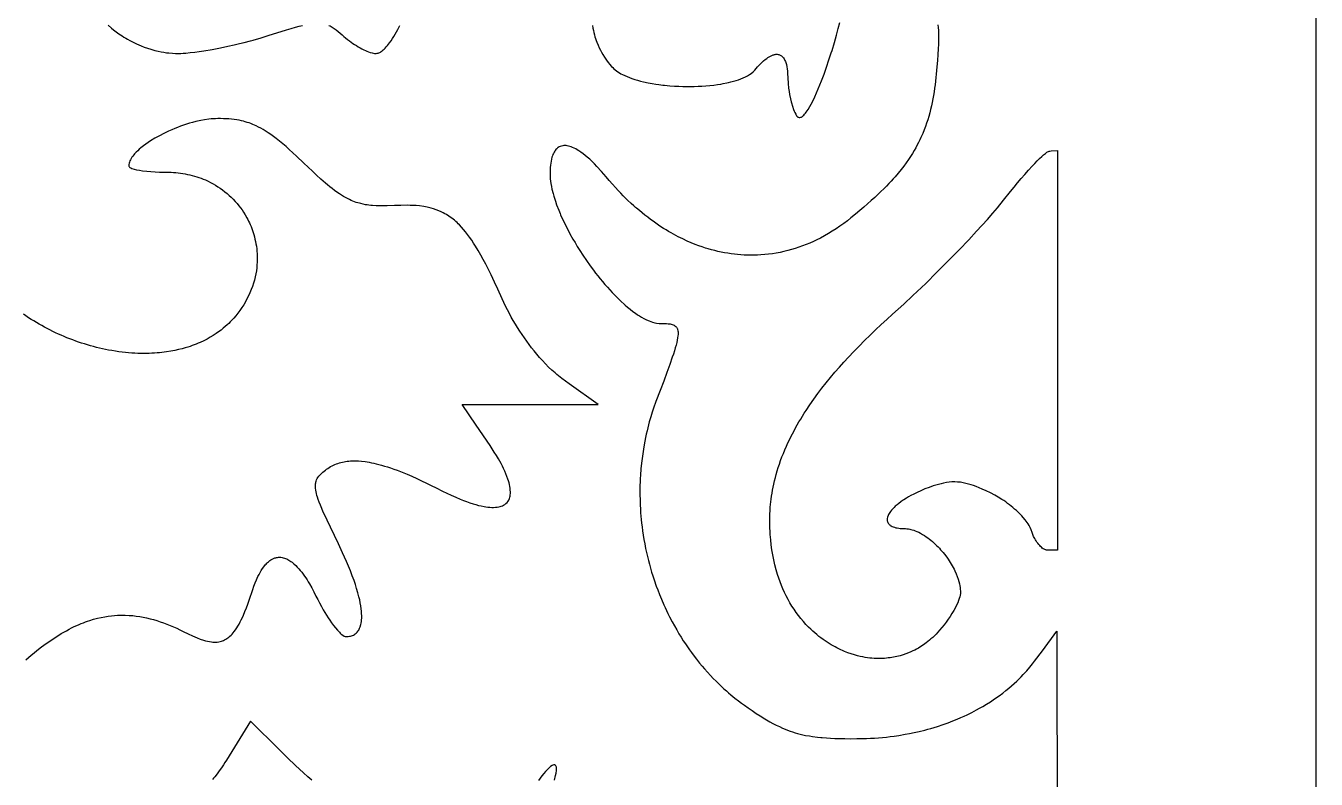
# Model space of a CAD drawing. Extents: x -500 to 500, y -1000 to 1000.
# Drawn here: x 250 to 500, y -699.7 to -553.6 of the extents above; entities that cross this region are included whole.
import ezdxf

# ---------------------------------------------------------------- set-up
doc = ezdxf.new("R2010")
doc.units = 0
doc.layers.add('APS_GEOMETR_', color=18, linetype='CONTINUOUS')

msp = doc.modelspace()

# ---------------------------------------------------------------- linework, layer by layer
at = {"layer": 'APS_GEOMETR_'}
for points in [[(-500, -1000), (500, -1000), (500, 1000), (-500, 1000)], [(418.27, -650.83), (418.55, -650.91), (418.83, -650.97), (419.12, -651.01), (419.41, -651.05), (420.32, -651.09), (420.43, -651.09), (420.67, -651.1), (421.02, -651.15), (421.24, -651.19), (421.47, -651.24), (421.74, -651.31), (422.02, -651.4), (422.33, -651.51), (422.65, -651.64), (423, -651.8), (423.36, -651.98), (423.74, -652.2), (424.13, -652.45), (424.44, -652.66), (424.75, -652.88), (425.05, -653.11), (425.34, -653.35), (425.63, -653.59), (425.91, -653.84), (426.19, -654.09), (426.46, -654.36), (426.73, -654.62), (426.99, -654.9), (427.24, -655.18), (427.49, -655.46), (427.73, -655.75), (427.97, -656.05), (428.42, -656.65), (428.67, -656.99), (428.9, -657.34), (429.11, -657.67), (429.31, -658), (429.5, -658.33), (429.67, -658.64), (429.83, -658.95), (429.98, -659.26), (430.24, -659.84), (430.45, -660.38), (430.63, -660.89), (430.76, -661.36), (430.87, -661.79), (430.95, -662.18), (431.01, -662.52), (431.04, -662.81), (431.07, -663.24), (431.07, -663.45), (431.06, -663.69), (431.02, -663.96), (430.95, -664.28), (430.85, -664.63), (430.71, -665.02), (430.55, -665.45), (430.34, -665.9), (430.1, -666.38), (429.78, -666.96), (429.43, -667.54), (429.08, -668.11), (428.7, -668.67), (428.31, -669.21), (427.9, -669.75), (427.48, -670.27), (427.05, -670.78), (426.7, -671.16), (426.36, -671.52), (426.03, -671.86), (425.7, -672.17), (425.37, -672.46), (425.06, -672.73), (424.75, -672.98), (424.46, -673.22), (423.9, -673.62), (423.39, -673.96), (422.94, -674.23), (422.55, -674.45), (422.23, -674.62), (421.86, -674.8), (421.45, -674.99), (420.99, -675.18), (420.5, -675.37), (419.96, -675.55), (419.39, -675.72), (418.78, -675.87), (418.13, -676.01), (417.79, -676.07), (417.44, -676.12), (417.09, -676.16), (416.72, -676.2), (416.35, -676.23), (415.97, -676.25), (415.58, -676.26), (415.18, -676.27), (414.77, -676.26), (414.35, -676.24), (413.93, -676.21), (413.5, -676.17), (413.06, -676.11), (412.62, -676.04), (412.17, -675.96), (411.67, -675.86), (411.13, -675.73), (410.55, -675.57), (409.93, -675.38), (409.28, -675.15), (408.59, -674.88), (408.24, -674.73), (407.88, -674.57), (407.52, -674.4), (407.15, -674.22), (406.78, -674.02), (406.4, -673.81), (406.01, -673.59), (405.63, -673.35), (405.24, -673.11), (404.84, -672.84), (404.45, -672.57), (404.05, -672.27), (403.65, -671.97), (403.26, -671.64), (402.86, -671.3), (402.46, -670.95), (402.06, -670.57), (401.66, -670.18), (401.15, -669.65), (400.65, -669.1), (400.17, -668.53), (399.71, -667.94), (399.27, -667.34), (398.84, -666.73), (398.43, -666.1), (398.05, -665.45), (397.68, -664.8), (397.33, -664.14), (397, -663.46), (396.69, -662.78), (396.4, -662.09), (396.13, -661.4), (395.88, -660.7), (395.66, -659.99), (395.38, -659.05), (395.14, -658.09), (394.92, -657.13), (394.73, -656.17), (394.56, -655.2), (394.42, -654.22), (394.31, -653.24), (394.22, -652.26), (394.18, -651.63), (394.14, -650.93), (394.12, -650.15), (394.12, -649.32), (394.15, -648.42), (394.2, -647.46), (394.24, -646.95), (394.28, -646.44), (394.34, -645.91), (394.41, -645.37), (394.49, -644.81), (394.58, -644.24), (394.68, -643.66), (394.79, -643.06), (394.92, -642.46), (395.06, -641.84), (395.22, -641.21), (395.39, -640.57), (395.58, -639.92), (395.78, -639.26), (396, -638.58), (396.24, -637.9), (396.49, -637.21), (396.77, -636.51), (397.06, -635.8), (397.38, -635.08), (397.65, -634.49), (397.93, -633.89), (398.22, -633.31), (398.52, -632.72), (398.83, -632.14), (399.14, -631.56), (399.46, -630.99), (399.79, -630.42), (400.13, -629.85), (400.47, -629.29), (400.82, -628.73), (401.18, -628.18), (401.91, -627.08), (402.67, -626), (403.45, -624.93), (404.25, -623.88), (405.07, -622.84), (405.91, -621.81), (406.76, -620.8), (407.62, -619.81), (408.5, -618.82), (409.39, -617.86), (410.41, -616.77), (411.45, -615.71), (412.5, -614.65), (413.57, -613.61), (414.64, -612.58), (415.73, -611.56), (416.82, -610.55), (417.92, -609.55), (420.09, -607.57), (421.88, -605.9), (424.35, -603.56), (426.53, -601.41), (428.34, -599.61), (430.83, -597.08), (432.68, -595.12), (434.21, -593.47), (436.32, -591.16), (437.38, -589.93), (438.25, -588.9), (439.44, -587.44), (440.79, -585.75), (441.47, -584.91), (442.15, -584.08), (442.85, -583.25), (443.55, -582.44), (444.26, -581.63), (444.99, -580.84), (445.5, -580.3), (445.97, -579.82), (446.41, -579.38), (446.82, -578.99), (447.19, -578.66), (447.53, -578.38), (447.83, -578.15), (447.97, -578.06), (448.11, -577.99), (448.24, -577.94), (448.37, -577.92), (448.65, -577.9), (449.91, -577.84), (449.91, -655.27), (448.35, -655.28), (447.96, -655.27), (447.85, -655.26), (447.74, -655.25), (447.63, -655.22), (447.53, -655.19), (447.32, -655.1), (447.13, -654.99), (446.94, -654.85), (446.76, -654.71), (446.6, -654.55), (446.45, -654.39), (446.25, -654.15), (446.06, -653.92), (445.89, -653.69), (445.74, -653.46), (445.6, -653.24), (445.47, -653.02), (445.26, -652.6), (445.08, -652.22), (444.95, -651.87), (444.75, -651.32), (444.58, -650.88), (444.36, -650.46), (444.19, -650.18), (444.01, -649.91), (443.82, -649.64), (443.62, -649.38), (443.26, -648.96), (442.94, -648.6), (442.41, -648.05), (442.07, -647.72), (441.92, -647.58), (441.58, -647.29), (441.25, -647), (440.91, -646.72), (440.56, -646.45), (440.21, -646.19), (439.85, -645.93), (439.49, -645.67), (439.12, -645.42), (438.38, -644.98), (437.76, -644.62), (436.87, -644.15), (436.09, -643.79), (435.31, -643.43), (434.71, -643.18), (434.1, -642.93), (433.62, -642.76), (433.13, -642.6), (432.63, -642.45), (432.13, -642.32), (431.6, -642.21), (431.06, -642.12), (430.51, -642.07), (429.97, -642.04), (429.43, -642.05), (428.89, -642.09), (428.35, -642.16), (427.82, -642.26), (427.31, -642.38), (426.81, -642.51), (426.31, -642.66), (425.81, -642.81), (425, -643.11), (424.2, -643.41), (423.43, -643.74), (422.67, -644.08), (422.03, -644.41), (421.48, -644.7), (421.01, -644.96), (420.62, -645.19), (420.09, -645.52), (419.87, -645.66), (419.51, -645.92), (419.15, -646.19), (418.8, -646.47), (418.46, -646.76), (418.21, -647.01), (417.97, -647.26), (417.74, -647.52), (417.52, -647.79), (417.39, -647.98), (417.27, -648.17), (417.15, -648.37), (417.05, -648.57), (416.96, -648.86), (416.89, -649.16), (416.88, -649.32), (416.89, -649.46), (416.91, -649.59), (416.94, -649.71), (417.01, -649.91), (417.08, -650.04), (417.17, -650.16), (417.27, -650.27), (417.37, -650.37), (417.49, -650.46), (417.68, -650.57), (417.87, -650.67), (418.07, -650.76)]]:
    msp.add_lwpolyline(points, close=True, dxfattribs=at)
for points in [[(265.95, -553.55), (266.6, -554.1), (267.01, -554.43), (267.49, -554.8), (268.04, -555.19), (268.66, -555.61), (268.99, -555.82), (269.35, -556.04), (269.73, -556.25), (270.12, -556.47), (270.77, -556.81), (271.45, -557.14), (271.88, -557.33), (272.37, -557.54), (272.93, -557.75), (273.55, -557.98), (274.24, -558.2), (275, -558.41), (275.62, -558.57), (276.2, -558.69), (276.74, -558.78), (277.23, -558.85), (277.68, -558.91), (278.44, -558.97), (279, -559), (279.5, -559), (280, -558.99), (280.5, -558.97), (281, -558.93), (281.87, -558.84), (282.74, -558.74), (283.61, -558.63), (284.48, -558.5), (286.1, -558.22), (287.72, -557.92), (289.13, -557.61), (290.37, -557.33), (291.43, -557.08), (292.3, -556.86), (293.52, -556.55), (294.03, -556.41), (295.59, -555.95), (297.14, -555.47), (299.46, -554.74), (300.48, -554.43), (301.4, -554.15), (302.23, -553.92), (302.96, -553.72), (303.59, -553.56)], [(308.73, -553.57), (308.95, -553.67), (309.16, -553.79), (309.36, -553.91), (309.76, -554.17), (310.15, -554.45), (310.53, -554.75), (311.26, -555.38), (311.61, -555.69), (311.96, -555.99), (312.32, -556.28), (312.69, -556.57), (313.02, -556.81), (313.36, -557.04), (313.7, -557.27), (314.05, -557.48), (314.4, -557.7), (314.75, -557.9), (315.11, -558.1), (315.47, -558.29), (315.78, -558.43), (316.08, -558.56), (316.4, -558.68), (316.71, -558.79), (317.13, -558.9), (317.56, -558.99), (317.72, -559), (317.86, -559), (318.08, -558.97), (318.22, -558.94), (318.28, -558.92), (318.42, -558.86), (318.56, -558.8), (318.7, -558.72), (318.84, -558.64), (319.04, -558.48), (319.23, -558.32), (319.42, -558.15), (319.61, -557.98), (319.83, -557.73), (320.05, -557.48), (320.26, -557.22), (320.47, -556.96), (320.76, -556.55), (321.03, -556.13), (321.31, -555.7), (321.57, -555.27), (322.07, -554.37), (322.46, -553.61)], [(426.69, -553.46), (426.75, -553.99), (426.8, -554.52), (426.82, -555.04), (426.83, -555.65), (426.82, -556.36), (426.8, -557.19), (426.75, -558.13), (426.69, -559.18), (426.6, -560.35), (426.5, -561.62), (426.38, -563.01), (426.31, -563.69), (426.23, -564.38), (426.15, -565.07), (426.06, -565.76), (425.96, -566.45), (425.84, -567.13), (425.72, -567.81), (425.59, -568.5), (425.44, -569.17), (425.29, -569.85), (425.12, -570.52), (424.93, -571.19), (424.74, -571.85), (424.53, -572.51), (424.3, -573.16), (424.06, -573.81), (423.78, -574.5), (423.61, -574.89), (423.42, -575.31), (423.21, -575.76), (422.98, -576.23), (422.72, -576.73), (422.43, -577.26), (422.12, -577.8), (421.77, -578.37), (421.4, -578.96), (420.99, -579.57), (420.56, -580.2), (420.08, -580.84), (419.57, -581.5), (419.03, -582.17), (418.4, -582.9), (418.04, -583.31), (417.64, -583.74), (417.2, -584.2), (416.73, -584.69), (416.22, -585.21), (415.67, -585.75), (415.09, -586.31), (414.46, -586.9), (413.8, -587.5), (413.1, -588.13), (412.35, -588.79), (411.57, -589.46), (410.74, -590.15), (409.87, -590.86), (409.17, -591.41), (408.46, -591.94), (407.74, -592.47), (407, -592.97), (406.25, -593.45), (405.49, -593.92), (404.72, -594.36), (403.94, -594.78), (403.27, -595.12), (402.59, -595.44), (401.9, -595.75), (401.21, -596.04), (400.5, -596.31), (399.79, -596.56), (399.07, -596.79), (398.35, -597.01), (397.62, -597.21), (396.88, -597.39), (396.15, -597.55), (395.4, -597.69), (394.66, -597.81), (393.92, -597.91), (393.17, -597.99), (392.42, -598.05), (391.78, -598.09), (391.14, -598.1), (390.49, -598.11), (389.85, -598.1), (389.2, -598.07), (388.56, -598.03), (387.91, -597.98), (387.27, -597.91), (386.63, -597.83), (385.99, -597.73), (385.35, -597.62), (384.72, -597.5), (384.09, -597.36), (383.46, -597.21), (382.84, -597.05), (382.22, -596.87), (381.66, -596.71), (381.05, -596.51), (380.39, -596.27), (379.68, -596.01), (378.92, -595.7), (378.12, -595.35), (377.28, -594.96), (376.4, -594.52), (375.49, -594.04), (375.02, -593.77), (374.54, -593.5), (374.05, -593.21), (373.56, -592.9), (373.06, -592.58), (372.56, -592.25), (372.05, -591.9), (371.53, -591.53), (371.01, -591.15), (370.48, -590.76), (369.95, -590.34), (369.41, -589.91), (368.87, -589.46), (368.32, -589), (368.15, -588.85), (367.8, -588.54), (367.27, -588.07), (366.59, -587.42), (366.19, -587.02), (365.75, -586.58), (365.28, -586.09), (364.77, -585.55), (364.23, -584.96), (363.65, -584.33), (363.05, -583.63), (362.41, -582.89), (361.55, -581.88), (360.66, -580.89), (360.2, -580.42), (359.73, -579.96), (359.25, -579.51), (358.76, -579.07), (358.37, -578.75), (357.97, -578.44), (357.56, -578.14), (357.15, -577.85), (356.85, -577.68), (356.55, -577.51), (356.25, -577.35), (355.94, -577.21), (355.67, -577.11), (355.41, -577.03), (355.14, -576.95), (354.86, -576.89), (354.66, -576.87), (354.46, -576.86), (354.26, -576.86), (354.06, -576.88), (353.76, -576.95), (353.52, -577.03), (353.31, -577.13), (353.15, -577.22), (353.02, -577.31), (352.93, -577.39), (352.85, -577.47), (352.71, -577.63), (352.58, -577.78), (352.46, -577.95), (352.35, -578.12), (352.23, -578.36), (352.12, -578.6), (352.02, -578.85), (351.93, -579.1), (351.84, -579.49), (351.76, -579.87), (351.69, -580.26), (351.63, -580.65), (351.6, -581.1), (351.57, -581.55), (351.56, -582), (351.56, -582.45), (351.58, -582.88), (351.61, -583.31), (351.66, -583.75), (351.72, -584.18), (351.83, -584.78), (351.94, -585.31), (352.14, -586.13), (352.28, -586.64), (352.35, -586.86), (352.61, -587.63), (352.84, -588.31), (353.24, -589.36), (353.5, -590.01), (353.62, -590.29), (354, -591.11), (354.34, -591.83), (354.89, -592.94), (355.25, -593.64), (355.41, -593.93), (356.01, -594.99), (356.4, -595.65), (356.84, -596.4), (357.36, -597.22), (357.94, -598.12), (358.6, -599.1), (359.34, -600.14), (359.97, -600.99), (360.4, -601.55), (360.84, -602.11), (361.29, -602.66), (361.75, -603.21), (362.21, -603.76), (362.68, -604.3), (363.15, -604.83), (363.63, -605.36), (364.44, -606.18), (365.12, -606.86), (366.11, -607.77), (366.6, -608.18), (367.09, -608.58), (367.6, -608.98), (368.11, -609.36), (368.5, -609.63), (368.9, -609.88), (369.3, -610.13), (369.71, -610.37), (370.28, -610.64), (370.75, -610.84), (371.43, -611.1), (371.85, -611.2), (372.21, -611.27), (372.7, -611.32), (373.31, -611.33), (373.87, -611.34), (374.15, -611.36), (374.43, -611.38), (374.63, -611.4), (374.83, -611.43), (375.03, -611.47), (375.22, -611.52), (375.41, -611.58), (375.59, -611.67), (375.76, -611.77), (375.91, -611.89), (375.99, -611.97), (376.06, -612.06), (376.12, -612.16), (376.18, -612.27), (376.23, -612.38), (376.26, -612.49), (376.32, -612.73), (376.36, -612.98), (376.37, -613.23), (376.36, -613.48), (376.34, -613.72), (376.28, -614.11), (376.2, -614.55), (376.1, -615.02), (375.97, -615.52), (375.82, -616.06), (375.65, -616.64), (375.46, -617.25), (375.24, -617.89), (374.76, -619.29), (374.2, -620.83), (373.58, -622.51), (372.89, -624.33), (372.07, -626.48), (371.63, -627.72), (371.37, -628.51), (371.09, -629.41), (370.8, -630.42), (370.5, -631.55), (370.35, -632.16), (370.21, -632.79), (370.06, -633.46), (369.92, -634.15), (369.72, -635.27), (369.51, -636.62), (369.39, -637.47), (369.28, -638.43), (369.17, -639.51), (369.08, -640.71), (369.04, -641.35), (369.01, -642.03), (368.99, -642.73), (368.98, -643.46), (368.98, -644.63), (369, -645.42), (369.03, -646.36), (369.08, -647.44), (369.12, -648.04), (369.17, -648.67), (369.23, -649.34), (369.3, -650.04), (369.39, -650.77), (369.49, -651.55), (369.62, -652.35), (369.75, -653.19), (369.91, -654.06), (370.09, -654.97), (370.26, -655.73), (370.44, -656.49), (370.62, -657.25), (370.82, -658), (371.03, -658.76), (371.25, -659.51), (371.48, -660.25), (371.72, -661), (372.14, -662.22), (372.42, -662.98), (372.75, -663.83), (373.13, -664.78), (373.59, -665.83), (373.84, -666.38), (374.11, -666.96), (374.4, -667.55), (374.7, -668.17), (375.22, -669.16), (375.66, -669.96), (376.11, -670.73), (376.54, -671.46), (376.97, -672.15), (377.38, -672.81), (377.79, -673.43), (378.18, -674.01), (378.57, -674.56), (378.94, -675.07), (379.29, -675.55), (379.95, -676.41), (380.53, -677.15), (381.04, -677.75), (381.49, -678.28), (382.07, -678.93), (382.64, -679.54), (383.19, -680.12), (383.73, -680.67), (384.25, -681.18), (384.76, -681.67), (385.25, -682.12), (385.72, -682.54), (386.17, -682.93), (386.6, -683.3), (387.39, -683.94), (388.09, -684.49), (388.68, -684.93), (389.21, -685.32), (389.98, -685.85), (390.74, -686.37), (391.52, -686.89), (392.29, -687.4), (393.21, -687.96), (394.14, -688.51), (394.75, -688.84), (395.38, -689.16), (396, -689.47), (396.63, -689.76), (397.1, -689.96), (397.58, -690.15), (398.06, -690.32), (398.54, -690.49), (399.03, -690.65), (399.52, -690.79), (400.01, -690.92), (400.51, -691.04), (401.08, -691.16), (401.8, -691.28), (402.42, -691.38), (403.41, -691.51), (404.03, -691.58), (404.3, -691.6), (405.1, -691.66), (405.91, -691.7), (406.72, -691.74), (407.53, -691.77), (408.67, -691.79), (409.82, -691.8), (410.97, -691.79), (412.12, -691.78), (412.89, -691.75), (413.66, -691.72), (414.43, -691.67), (415.19, -691.62), (415.96, -691.56), (416.73, -691.48), (417.49, -691.39), (418.26, -691.29), (419.13, -691.17), (420.39, -690.95), (421.18, -690.81), (422.08, -690.62), (423.07, -690.4), (424.17, -690.13), (424.75, -689.97), (425.36, -689.8), (425.99, -689.61), (426.65, -689.41), (427.7, -689.07), (428.69, -688.71), (429.6, -688.36), (430.43, -688.02), (431.17, -687.71), (431.82, -687.42), (432.4, -687.15), (433.3, -686.71), (434.21, -686.23), (434.78, -685.92), (435.41, -685.56), (436.11, -685.14), (436.87, -684.66), (437.7, -684.11), (438.58, -683.49), (439.28, -682.96), (439.89, -682.48), (440.46, -682.01), (441, -681.55), (441.51, -681.09), (441.99, -680.65), (442.43, -680.22), (442.85, -679.8), (443.24, -679.39), (443.6, -679), (443.93, -678.63), (444.53, -677.93), (445.02, -677.32), (445.43, -676.8), (446.95, -674.76), (449.77, -670.97), (449.91, -751.54)], [(359.79, -553.6), (359.87, -554.07), (359.96, -554.52), (360.06, -554.95), (360.16, -555.36), (360.27, -555.75), (360.39, -556.12), (360.5, -556.47), (360.62, -556.8), (360.87, -557.4), (361.1, -557.92), (361.32, -558.36), (361.51, -558.72), (361.81, -559.23), (362.11, -559.69), (362.38, -560.11), (362.65, -560.47), (362.89, -560.79), (363.11, -561.07), (363.48, -561.51), (363.7, -561.73), (363.93, -561.95), (364.17, -562.16), (364.41, -562.36), (364.7, -562.56), (365, -562.74), (365.3, -562.92), (365.6, -563.09), (366.04, -563.29), (366.49, -563.48), (366.94, -563.66), (367.39, -563.84), (367.96, -564.02), (368.54, -564.19), (369.11, -564.35), (369.69, -564.49), (370.59, -564.67), (371.38, -564.82), (372.06, -564.93), (372.63, -565.02), (373.42, -565.13), (373.75, -565.16), (374.75, -565.25), (375.67, -565.32), (376.51, -565.36), (377.27, -565.39), (377.95, -565.41), (378.55, -565.41), (379.5, -565.4), (380.25, -565.37), (381, -565.33), (381.75, -565.28), (382.5, -565.22), (383.32, -565.12), (384.02, -565.02), (384.63, -564.93), (385.13, -564.84), (385.83, -564.71), (386.12, -564.65), (386.62, -564.52), (387.11, -564.39), (387.61, -564.24), (388.09, -564.09), (388.54, -563.91), (388.98, -563.72), (389.42, -563.52), (389.85, -563.31), (390.22, -563.08), (390.51, -562.88), (390.91, -562.56), (391.23, -562.23), (391.77, -561.62), (392.04, -561.32), (392.32, -561.02), (392.61, -560.73), (392.91, -560.46), (393.22, -560.2), (393.55, -559.95), (393.77, -559.79), (394.01, -559.64), (394.25, -559.5), (394.51, -559.38), (394.77, -559.28), (394.9, -559.24), (395.03, -559.2), (395.17, -559.18), (395.3, -559.16), (395.44, -559.16), (395.57, -559.16), (395.74, -559.18), (395.9, -559.22), (396.04, -559.27), (396.18, -559.33), (396.3, -559.41), (396.42, -559.49), (396.52, -559.58), (396.62, -559.67), (396.78, -559.87), (396.91, -560.06), (397.07, -560.38), (397.16, -560.57), (397.23, -560.77), (397.29, -560.97), (397.35, -561.17), (397.44, -561.59), (397.51, -562.01), (397.55, -562.43), (397.59, -562.86), (397.62, -563.71), (397.67, -564.81), (397.77, -565.75), (397.87, -566.39), (397.96, -566.95), (398.14, -567.82), (398.27, -568.37), (398.34, -568.6), (398.53, -569.24), (398.75, -569.86), (398.88, -570.17), (399.02, -570.47), (399.17, -570.77), (399.33, -571.06), (399.44, -571.2), (399.56, -571.32), (399.69, -571.38), (399.83, -571.41), (399.99, -571.41), (400.14, -571.37), (400.25, -571.32), (400.35, -571.26), (400.45, -571.19), (400.54, -571.11), (400.72, -570.94), (400.88, -570.75), (401.05, -570.57), (401.2, -570.37), (401.55, -569.85), (401.88, -569.31), (402.39, -568.36), (402.87, -567.39), (403.21, -566.62), (403.54, -565.86), (403.86, -565.08), (404.17, -564.3), (404.65, -563), (405.06, -561.86), (405.67, -560.06), (406.05, -558.91), (406.2, -558.43), (406.65, -556.88), (407.05, -555.46), (407.4, -554.16), (407.71, -552.97)], [(250, -676.54), (250.53, -676.08), (251.06, -675.63), (251.6, -675.18), (252.14, -674.74), (253.05, -674.03), (253.97, -673.34), (254.44, -673.01), (254.92, -672.68), (255.4, -672.36), (255.88, -672.05), (256.37, -671.74), (256.86, -671.44), (257.36, -671.15), (257.86, -670.87), (258.37, -670.6), (258.88, -670.34), (259.39, -670.09), (259.91, -669.85), (260.34, -669.66), (260.75, -669.49), (261.17, -669.32), (261.57, -669.17), (261.97, -669.03), (262.37, -668.9), (263.14, -668.66), (263.89, -668.47), (264.61, -668.3), (265.3, -668.17), (265.97, -668.06), (266.6, -667.98), (267.2, -667.93), (267.76, -667.89), (268.29, -667.87), (268.78, -667.86), (269.24, -667.87), (270.03, -667.9), (270.71, -667.95), (271.38, -668.03), (272.06, -668.13), (272.73, -668.25), (273.4, -668.39), (274.06, -668.55), (274.73, -668.73), (275.39, -668.92), (276.04, -669.13), (276.69, -669.36), (277.33, -669.6), (277.97, -669.86), (278.6, -670.13), (279.23, -670.41), (279.85, -670.7), (280.46, -671), (281.43, -671.49), (282.3, -671.9), (283.19, -672.28), (283.8, -672.52), (284.43, -672.73), (284.81, -672.83), (285.18, -672.91), (285.56, -672.99), (285.95, -673.05), (286.23, -673.07), (286.51, -673.09), (286.79, -673.08), (287.07, -673.07), (287.38, -673.03), (287.65, -672.97), (287.9, -672.9), (288.12, -672.83), (288.31, -672.75), (288.48, -672.67), (288.75, -672.54), (288.96, -672.41), (289.16, -672.27), (289.36, -672.12), (289.55, -671.96), (289.77, -671.75), (289.98, -671.53), (290.18, -671.3), (290.37, -671.06), (290.62, -670.7), (290.86, -670.34), (291.09, -669.97), (291.32, -669.6), (291.54, -669.17), (291.75, -668.74), (291.96, -668.31), (292.16, -667.87), (292.45, -667.15), (292.74, -666.43), (293.01, -665.7), (293.28, -664.97), (293.98, -662.89), (294.2, -662.25), (294.44, -661.62), (294.7, -660.99), (294.83, -660.69), (294.98, -660.38), (295.18, -659.98), (295.39, -659.59), (295.61, -659.2), (295.85, -658.83), (296.11, -658.47), (296.39, -658.12), (296.54, -657.96), (296.69, -657.8), (296.85, -657.65), (297.02, -657.5), (297.14, -657.39), (297.3, -657.27), (297.49, -657.14), (297.72, -657), (297.97, -656.88), (298.11, -656.82), (298.26, -656.77), (298.42, -656.73), (298.59, -656.69), (298.77, -656.66), (298.96, -656.64), (299.19, -656.64), (299.42, -656.65), (299.64, -656.69), (299.87, -656.74), (300.1, -656.8), (300.32, -656.88), (300.54, -656.97), (300.75, -657.08), (300.96, -657.2), (301.17, -657.32), (301.37, -657.46), (301.57, -657.6), (301.76, -657.75), (301.94, -657.91), (302.28, -658.23), (302.59, -658.55), (302.89, -658.88), (303.18, -659.22), (303.46, -659.56), (303.72, -659.92), (303.98, -660.28), (304.23, -660.65), (304.48, -661.03), (304.71, -661.41), (304.94, -661.8), (305.38, -662.58), (305.8, -663.37), (306.21, -664.17), (306.55, -664.84), (306.9, -665.5), (307.26, -666.16), (307.63, -666.82), (307.93, -667.34), (308.25, -667.85), (308.57, -668.35), (308.9, -668.86), (309.25, -669.35), (309.62, -669.84), (309.99, -670.33), (310.38, -670.8), (310.55, -670.99), (310.74, -671.18), (310.92, -671.36), (311.12, -671.54), (311.4, -671.75), (311.7, -671.93), (311.86, -671.99), (312.03, -672.02), (312.26, -672.01), (312.48, -671.99), (312.71, -671.95), (312.93, -671.91), (313.12, -671.85), (313.3, -671.78), (313.47, -671.71), (313.65, -671.62), (313.82, -671.49), (313.97, -671.37), (314.1, -671.25), (314.22, -671.13), (314.39, -670.91), (314.5, -670.74), (314.67, -670.4), (314.78, -670.11), (314.92, -669.69), (314.97, -669.39), (315.02, -669.08), (315.06, -668.76), (315.08, -668.45), (315.07, -667.99), (315.05, -667.53), (315.02, -667.07), (314.98, -666.61), (314.89, -666.03), (314.79, -665.46), (314.68, -664.89), (314.55, -664.32), (314.33, -663.52), (314.09, -662.72), (313.85, -661.92), (313.59, -661.13), (313.25, -660.21), (312.9, -659.3), (312.53, -658.39), (312.16, -657.49), (311.37, -655.76), (310.56, -654.03), (309.01, -650.82), (308.36, -649.45), (307.98, -648.63), (307.64, -647.87), (307.34, -647.17), (307.08, -646.54), (306.86, -645.97), (306.67, -645.46), (306.52, -645.02), (306.41, -644.64), (306.32, -644.31), (306.24, -643.96), (306.17, -643.61), (306.12, -643.26), (306.1, -642.91), (306.1, -642.74), (306.11, -642.57), (306.13, -642.4), (306.16, -642.23), (306.19, -642.06), (306.24, -641.89), (306.34, -641.64), (306.46, -641.4), (306.6, -641.17), (306.77, -640.95), (306.95, -640.73), (307.14, -640.53), (307.34, -640.34), (307.55, -640.16), (308.03, -639.78), (308.28, -639.59), (308.53, -639.41), (308.79, -639.24), (309.05, -639.08), (309.32, -638.93), (309.59, -638.79), (309.87, -638.66), (310.16, -638.54), (310.45, -638.44), (310.74, -638.35), (311.04, -638.26), (311.35, -638.19), (311.65, -638.13), (311.96, -638.08), (312.27, -638.04), (312.58, -638.01), (312.89, -637.98), (313.21, -637.97), (313.83, -637.96), (314.45, -637.98), (315.03, -638.02), (315.72, -638.11), (316.11, -638.17), (316.51, -638.24), (316.95, -638.32), (317.41, -638.42), (317.89, -638.53), (318.4, -638.66), (318.93, -638.8), (319.49, -638.96), (320.06, -639.14), (320.66, -639.33), (321.28, -639.54), (321.93, -639.78), (322.89, -640.15), (323.85, -640.54), (324.8, -640.95), (325.75, -641.37), (326.69, -641.81), (327.63, -642.26), (328.56, -642.71), (329.48, -643.18), (330.74, -643.82), (331.58, -644.23), (332.43, -644.62), (333.28, -645), (334.14, -645.38), (334.77, -645.62), (335.4, -645.86), (336.04, -646.08), (336.69, -646.3), (337.21, -646.44), (337.73, -646.58), (338.25, -646.7), (338.78, -646.82), (339.15, -646.87), (339.53, -646.92), (339.9, -646.96), (340.28, -646.98), (340.62, -646.98), (340.97, -646.96), (341.31, -646.92), (341.66, -646.88), (341.89, -646.82), (342.12, -646.75), (342.35, -646.66), (342.57, -646.56), (342.81, -646.4), (343.01, -646.25), (343.26, -646.01), (343.43, -645.77), (343.55, -645.56), (343.7, -645.26), (343.77, -645.02), (343.82, -644.79), (343.86, -644.55), (343.89, -644.31), (343.88, -643.97), (343.87, -643.62), (343.83, -643.28), (343.79, -642.93), (343.71, -642.57), (343.62, -642.2), (343.52, -641.84), (343.4, -641.48), (343.21, -640.97), (343.01, -640.46), (342.79, -639.96), (342.57, -639.47), (342.33, -638.98), (342.08, -638.5), (341.82, -638.03), (341.55, -637.56), (341.17, -636.91), (340.77, -636.27), (340.37, -635.64), (339.96, -635.01), (337.27, -631.01), (334.57, -627.02), (360.88, -627.02), (355.27, -623), (353.87, -621.98), (353.53, -621.73), (353.19, -621.47), (352.86, -621.2), (352.54, -620.93), (351.91, -620.36), (351.29, -619.77), (350.69, -619.17), (350.11, -618.54), (349.55, -617.91), (348.99, -617.26), (348.49, -616.65), (348, -616.03), (347.52, -615.4), (347.05, -614.76), (346.59, -614.12), (346.14, -613.46), (345.7, -612.8), (345.27, -612.13), (344.86, -611.45), (344.45, -610.77), (344.06, -610.08), (343.68, -609.38), (343.3, -608.68), (342.94, -607.98), (342.6, -607.27), (342.26, -606.55), (341.42, -604.7), (340.78, -603.3), (340.13, -601.91), (339.62, -600.88), (339.1, -599.85), (338.63, -598.96), (338.14, -598.08), (337.64, -597.21), (337.13, -596.34), (336.76, -595.76), (336.38, -595.19), (335.99, -594.62), (335.59, -594.07), (335.21, -593.6), (334.82, -593.14), (334.43, -592.68), (334.02, -592.24), (333.78, -592), (333.54, -591.77), (333.29, -591.55), (333.03, -591.33), (332.77, -591.12), (332.51, -590.92), (332.24, -590.72), (331.97, -590.53), (331.5, -590.23), (331.2, -590.06), (330.85, -589.87), (330.46, -589.67), (330.01, -589.48), (329.52, -589.29), (328.97, -589.11), (328.51, -588.98), (327.75, -588.81), (327.12, -588.69), (326.24, -588.56), (325.65, -588.5), (325.06, -588.46), (324.47, -588.44), (323.89, -588.42), (322.66, -588.44), (321.44, -588.48), (320.03, -588.53), (319.32, -588.54), (318.61, -588.54), (317.9, -588.52), (317.19, -588.48), (316.84, -588.45), (316.48, -588.41), (316.13, -588.36), (315.78, -588.31), (315.37, -588.23), (314.89, -588.11), (314.62, -588.04), (314.33, -587.96), (314.03, -587.86), (313.71, -587.75), (313.38, -587.62), (313.04, -587.48), (312.68, -587.31), (312.31, -587.13), (311.93, -586.93), (311.54, -586.71), (311.15, -586.47), (310.74, -586.2), (310.27, -585.88), (309.81, -585.54), (309.36, -585.2), (308.92, -584.85), (308.47, -584.49), (308.04, -584.12), (307.18, -583.37), (306.34, -582.6), (305.51, -581.82), (303.86, -580.25), (302.45, -578.92), (301.02, -577.6), (300.41, -577.06), (299.79, -576.53), (299.16, -576.01), (298.52, -575.5), (298, -575.11), (297.47, -574.73), (296.93, -574.36), (296.39, -574), (295.96, -573.74), (295.53, -573.5), (295.09, -573.26), (294.65, -573.04), (294.3, -572.89), (293.95, -572.74), (293.6, -572.6), (293.24, -572.47), (292.88, -572.35), (292.52, -572.24), (292.15, -572.14), (291.78, -572.05), (291.36, -571.96), (290.86, -571.88), (290.36, -571.81), (289.85, -571.75), (289.35, -571.69), (288.81, -571.67), (288.28, -571.64), (287.74, -571.63), (287.2, -571.63), (286.77, -571.64), (286.33, -571.67), (285.89, -571.7), (285.46, -571.74), (284.6, -571.87), (283.89, -572), (282.92, -572.21), (282.32, -572.37), (281.73, -572.54), (281.15, -572.72), (280.56, -572.91), (279.98, -573.11), (279.41, -573.32), (278.84, -573.55), (278.27, -573.78), (277.63, -574.06), (276.75, -574.49), (275.88, -574.95), (275.02, -575.42), (274.18, -575.93), (273.7, -576.25), (273.23, -576.58), (272.77, -576.92), (272.31, -577.28), (271.99, -577.56), (271.68, -577.85), (271.38, -578.15), (271.08, -578.45), (270.9, -578.67), (270.72, -578.9), (270.56, -579.13), (270.4, -579.37), (270.29, -579.59), (270.18, -579.81), (270.09, -580.04), (270.01, -580.27), (269.96, -580.53), (269.94, -580.79), (269.96, -580.86), (269.99, -580.92), (270.08, -581.02), (270.18, -581.1), (270.36, -581.2), (270.56, -581.28), (270.99, -581.41), (271.42, -581.53), (272.02, -581.64), (272.61, -581.74), (273.43, -581.82), (274.24, -581.9), (275.05, -581.96), (275.87, -582), (276.79, -582.02), (277.72, -582.03), (278.17, -582.04), (278.62, -582.07), (279.08, -582.1), (279.53, -582.15), (279.98, -582.2), (280.43, -582.27), (280.88, -582.34), (281.33, -582.43), (281.78, -582.53), (282.22, -582.64), (282.66, -582.76), (283.1, -582.89), (283.53, -583.03), (283.96, -583.18), (284.38, -583.34), (284.8, -583.52), (285.3, -583.74), (285.79, -583.99), (286.27, -584.25), (286.75, -584.52), (287.21, -584.82), (287.67, -585.13), (288.12, -585.45), (288.56, -585.79), (288.99, -586.14), (289.41, -586.5), (289.81, -586.88), (290.2, -587.27), (290.58, -587.67), (290.94, -588.09), (291.29, -588.51), (291.62, -588.94), (291.9, -589.34), (292.2, -589.79), (292.52, -590.3), (292.84, -590.87), (293, -591.18), (293.16, -591.5), (293.32, -591.83), (293.47, -592.18), (293.63, -592.54), (293.77, -592.92), (293.91, -593.3), (294.05, -593.7), (294.18, -594.11), (294.29, -594.54), (294.4, -594.98), (294.5, -595.42), (294.59, -595.89), (294.67, -596.36), (294.73, -596.84), (294.78, -597.34), (294.81, -597.84), (294.83, -598.36), (294.83, -598.89), (294.82, -599.42), (294.78, -599.97), (294.73, -600.53), (294.66, -601.1), (294.56, -601.68), (294.43, -602.3), (294.28, -602.93), (294.1, -603.55), (293.9, -604.17), (293.67, -604.78), (293.42, -605.38), (293.15, -605.98), (292.85, -606.56), (292.54, -607.14), (292.21, -607.7), (291.86, -608.25), (291.48, -608.79), (291.1, -609.31), (290.69, -609.82), (290.27, -610.31), (289.84, -610.78), (289.59, -611.04), (289.3, -611.32), (288.98, -611.62), (288.63, -611.94), (288.24, -612.26), (287.82, -612.6), (287.35, -612.95), (286.85, -613.3), (286.31, -613.65), (285.74, -614), (285.12, -614.35), (284.46, -614.69), (283.75, -615.02), (283.39, -615.18), (283.01, -615.33), (282.62, -615.48), (282.22, -615.63), (281.81, -615.78), (281.39, -615.91), (280.86, -616.08), (280.26, -616.24), (279.6, -616.4), (278.88, -616.56), (278.1, -616.7), (277.27, -616.84), (276.38, -616.95), (275.91, -617), (275.43, -617.04), (274.94, -617.08), (274.43, -617.1), (273.91, -617.13), (273.38, -617.14), (272.83, -617.14), (272.27, -617.14), (271.7, -617.12), (271.12, -617.1), (270.52, -617.06), (269.91, -617.02), (269.29, -616.96), (268.66, -616.89), (268.01, -616.81), (267.36, -616.71), (266.69, -616.6), (266.01, -616.48), (265.42, -616.36), (264.84, -616.24), (264.26, -616.1), (263.68, -615.96), (263.1, -615.81), (262.52, -615.65), (261.94, -615.49), (261.37, -615.31), (260.8, -615.13), (260.23, -614.93), (259.66, -614.73), (259.1, -614.53), (258.53, -614.31), (257.97, -614.09), (257.42, -613.86), (256.86, -613.62), (256.31, -613.38), (255.77, -613.12), (255.22, -612.86), (254.68, -612.59), (254.15, -612.32), (253.62, -612.04), (253.09, -611.75), (252.56, -611.46), (252.05, -611.15), (251.53, -610.84), (251.02, -610.53), (250.52, -610.21), (250.01, -609.88), (249.52, -609.55)], [(305.43, -699.86), (304.61, -699.17), (303.81, -698.45), (303.02, -697.72), (302.24, -696.99), (300.69, -695.49), (299.16, -693.98), (293.51, -688.42), (288.86, -695.95), (288.57, -696.42), (288.27, -696.88), (287.88, -697.47), (287.47, -698.05), (287.06, -698.62), (286.62, -699.18), (286.39, -699.45), (286.16, -699.71)], [(352.4, -699.85), (352.64, -698.96), (352.73, -698.48), (352.8, -698), (352.81, -697.67), (352.79, -697.34), (352.76, -697.2), (352.7, -697.06), (352.65, -697), (352.59, -696.95), (352.53, -696.91), (352.46, -696.89), (352.37, -696.88), (352.29, -696.89), (352.12, -696.94), (351.96, -697.02), (351.67, -697.22), (351.39, -697.44), (351.04, -697.79), (350.7, -698.15), (350.34, -698.58), (349.99, -699.02), (349.65, -699.46), (349.32, -699.91)]]:
    msp.add_lwpolyline(points, dxfattribs=at)

doc.saveas('drawing.dxf')
